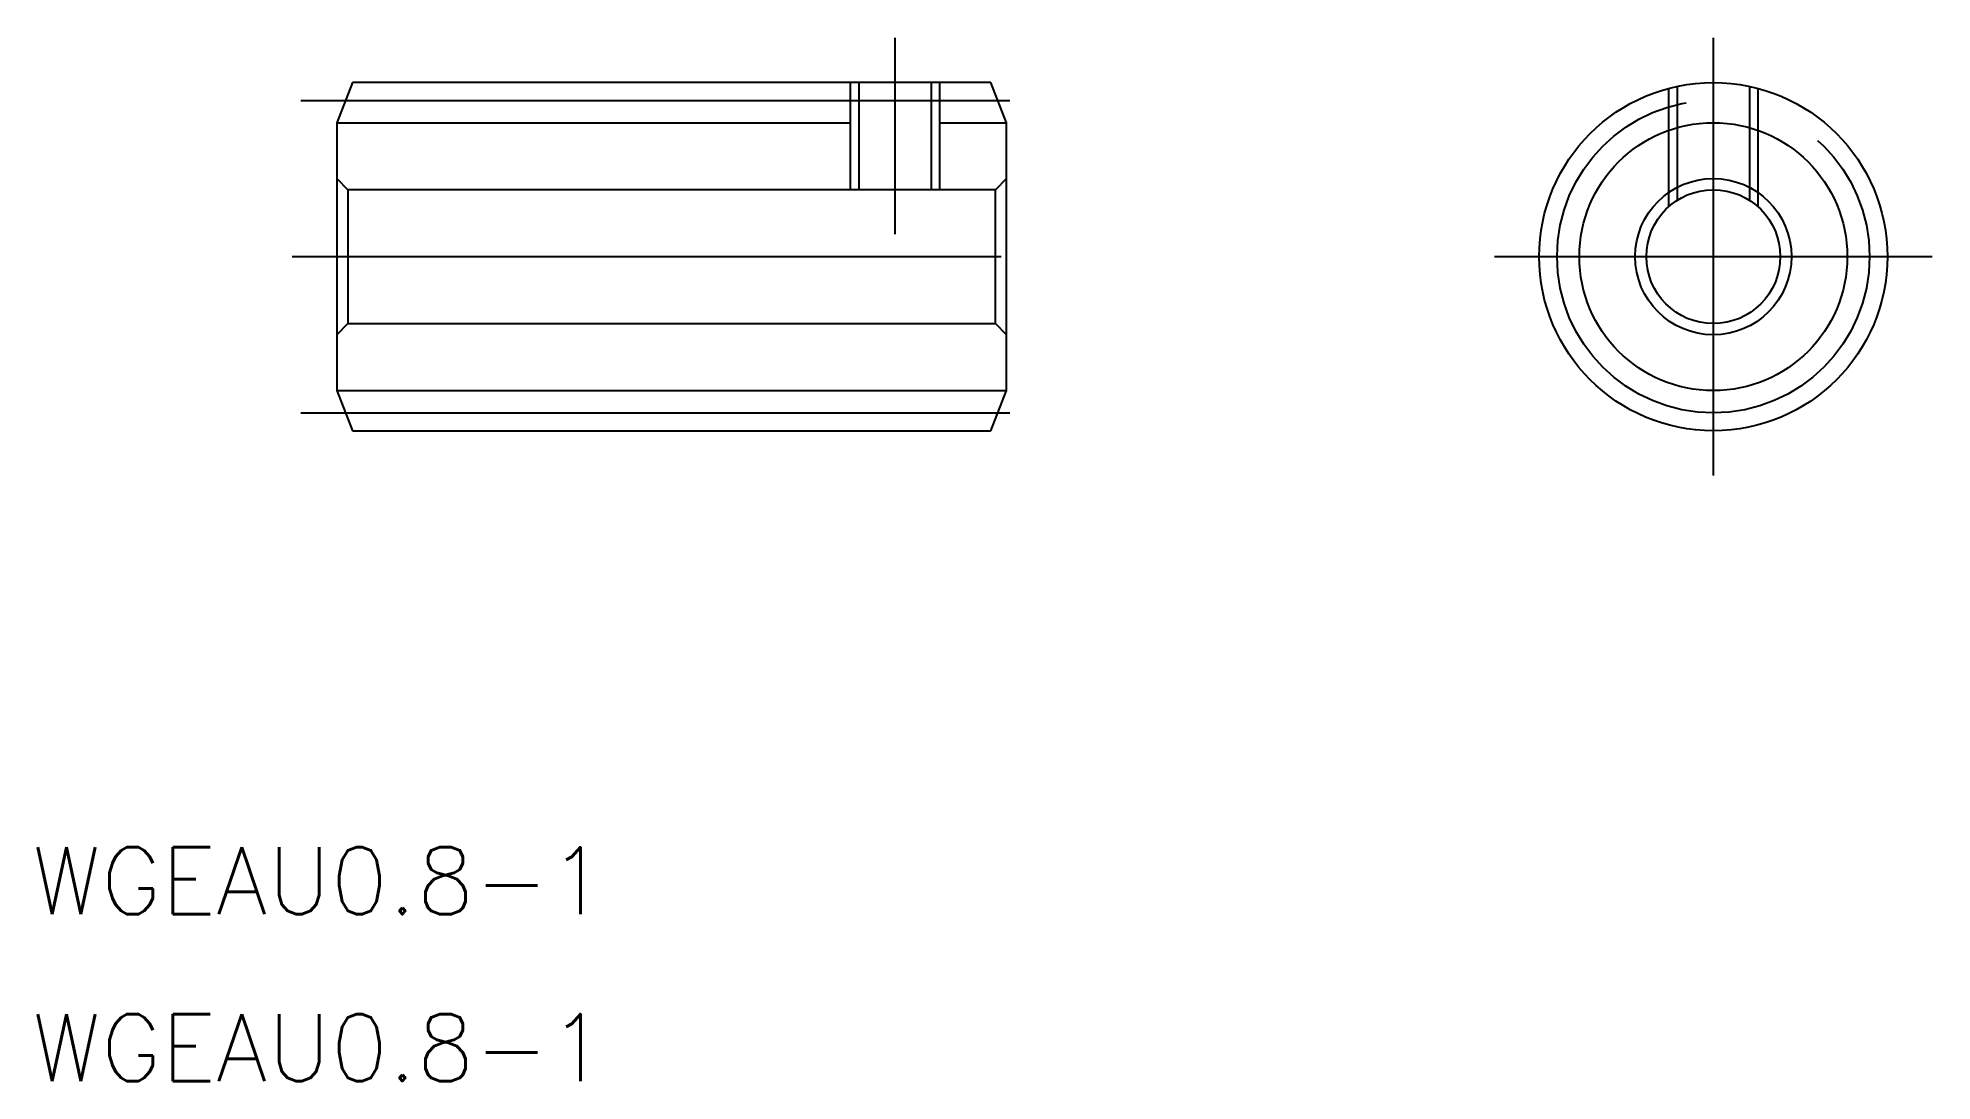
# Model space of a CAD drawing. Extents: x -75 to 9.8, y -36.9 to 9.8.
import ezdxf

# ---------------------------------------------------------------- set-up
doc = ezdxf.new("R2010")
doc.units = 0
doc.linetypes.add('CENTER', pattern=[50.8, 31.75, -6.35, 6.35, -6.35])
doc.linetypes.add('DASHED', pattern=[19.05, 12.7, -6.35])
doc.layers.get('0').update_dxf_attribs({"linetype": 'CONTINUOUS'})
doc.layers.add('CENTER', color=1, linetype='CENTER')
doc.styles.get("Standard").update_dxf_attribs({"font": 'txt.shx', "height": 3, "bigfont": 'bigfont.shx'})

msp = doc.modelspace()

# ---------------------------------------------------------------- linework, layer by layer
at = {"color": 7, "linetype": 'CONTINUOUS'}
for p, q in [((-60.954, 7.8), (-61.654, 6)), ((-32.354, 7.8), (-60.954, 7.8)), ((-38.654, 7.8), (-38.654, 3)), ((-34.654, 7.8), (-34.654, 3)), ((-31.654, 6), (-32.354, 7.8)), ((-61.654, 6), (-38.654, 6)), ((-61.654, 6), (-61.654, -6)), ((-34.654, 6), (-31.654, 6)), ((-31.654, -6), (-31.654, 6)), ((-61.654, 3.5), (-61.154, 3)), ((-31.654, 3.5), (-32.154, 3)), ((-32.154, 3), (-61.154, 3)), ((-61.154, 3), (-61.154, -3)), ((-32.154, -3), (-32.154, 3)), ((-61.654, -3.5), (-61.154, -3)), ((-61.154, -3), (-32.154, -3)), ((-31.654, -3.5), (-32.154, -3)), ((-61.654, -6), (-31.654, -6)), ((-61.654, -6), (-60.954, -7.8)), ((-32.354, -7.8), (-31.654, -6)), ((-60.954, -7.8), (-32.354, -7.8))]:
    msp.add_line(p, q, dxfattribs=at)
at = {"color": 3, "linetype": 'CONTINUOUS'}
for p, q in [((-38.275, 7.8), (-38.275, 3)), ((-35.033, 7.8), (-35.033, 3))]:
    msp.add_line(p, q, dxfattribs=at)
at = {"color": 3, "linetype": 'DASHED'}
for p, q in [((-2, 7.539), (-2, 2.236)), ((-1.621, 7.63), (-1.621, 2.524)), ((1.621, 7.63), (1.621, 2.524)), ((2, 7.539), (2, 2.236))]:
    msp.add_line(p, q, dxfattribs=at)
at = {"color": 7, "linetype": 'CONTINUOUS'}
for radius in [7.8, 6, 3.5, 3]:
    msp.add_circle((0, 0), radius, dxfattribs=at)
at = {"layer": 'CENTER', "color": 1, "linetype": 'CENTER'}
for p, q in [((-36.654, 9.8), (-36.654, 1)), ((0, 9.8), (0, -9.8)), ((-63.265, 7), (-30.043, 7)), ((-63.654, 0), (-29.654, 0)), ((-9.8, 0), (9.8, 0)), ((-63.265, -7), (-30.043, -7))]:
    msp.add_line(p, q, dxfattribs=at)
msp.add_circle((0, 0), 7, dxfattribs=at)

# ---------------------------------------------------------------- texts
at = {"color": 7, "linetype": 'CONTINUOUS'}
for p in [(-75.301, -29.456), (-75.301, -36.935)]:
    msp.add_text('WGEAU0.8-1', height=3, dxfattribs=at).set_placement(p)

doc.saveas('drawing.dxf')
